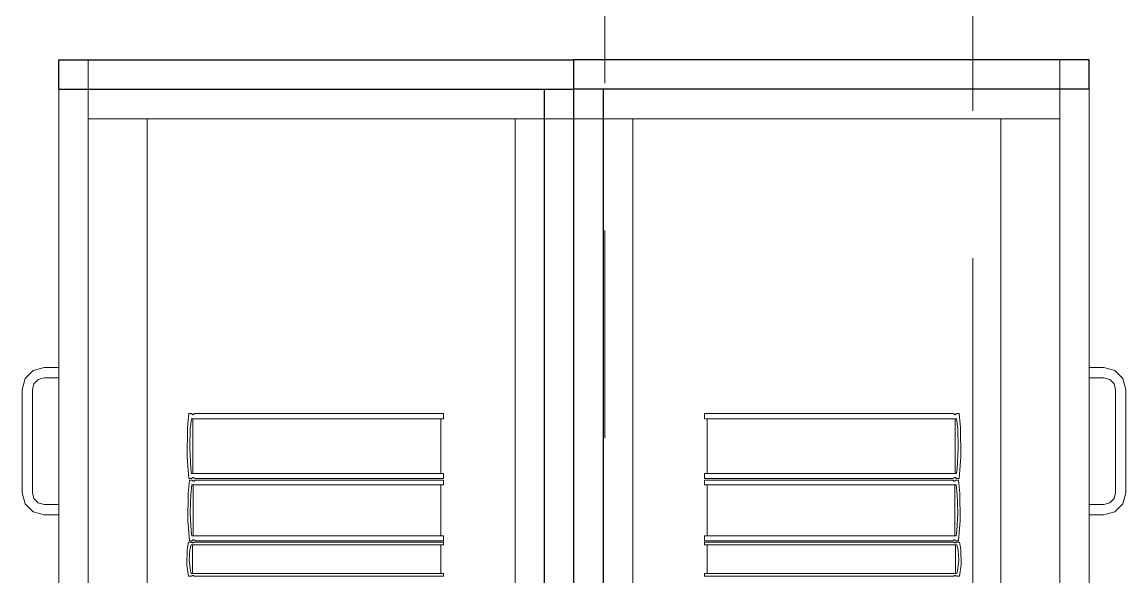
# Model space of a CAD drawing. Header units: inches. Extents: x -19 to 5698, y -728 to 92.
# Drawn here: x 228.674 to 229.424, y 36.134 to 36.51 of the extents above; entities that cross this region are included whole.
import ezdxf

# ---------------------------------------------------------------- set-up
doc = ezdxf.new("R2010")
doc.units = ezdxf.units.IN
doc.header["$MEASUREMENT"] = 0
doc.set_wipeout_variables(frame=1)
for name, pattern in [('Hidden Line', [0.195611, 0.141111, -0.0545]), ('Punto & Raya', [0.65, 0.5, -0.075, 0, -0.075]), ('Wipeout_Contour', [1, 0, -1])]:
    doc.linetypes.add(name, pattern=pattern)
for name, color, linetype in [('02 _ ARQ _ ALB _ Ejes Generales', 251, 'Continuous'), ('08 _ STR _ EXT _ 09 Vigas', 251, 'Continuous'), ('Interior - Mobiliario', 7, 'Continuous')]:
    doc.layers.add(name, color=color, linetype=linetype)

msp = doc.modelspace()

# ---------------------------------------------------------------- linework, layer by layer
at = {"layer": 'Interior - Mobiliario', "color": 175, "linetype": 'Continuous', "lineweight": 13}
for p, q in [((229.02913, 36.46472), (228.71913, 36.46472)), ((228.71913, 36.46472), (228.71913, 35.00472)), ((229.02913, 35.00472), (229.02913, 36.46472)), ((229.06913, 36.46472), (229.37913, 36.46472)), ((229.06913, 35.00472), (229.06913, 36.46472)), ((229.37913, 36.46472), (229.37913, 35.00472)), ((228.75913, 36.44472), (228.71913, 36.44472)), ((228.71913, 36.44472), (228.71913, 35.02472)), ((229.00913, 36.44472), (228.75913, 36.44472)), ((228.75913, 35.02472), (228.75913, 36.44472)), ((229.00913, 36.44472), (229.00913, 35.02472)), ((229.08913, 36.44472), (229.33913, 36.44472)), ((229.08913, 36.44472), (229.08913, 35.02472)), ((229.33913, 36.44472), (229.37913, 36.44472)), ((229.33913, 35.02472), (229.33913, 36.44472)), ((229.37913, 36.44472), (229.37913, 35.02472)), ((228.67614, 36.26822), (228.68163, 36.27371)), ((228.68163, 36.27371), (228.68913, 36.27572)), ((228.68913, 36.27572), (228.69913, 36.27572)), ((228.69913, 36.27572), (228.69913, 36.26872)), ((229.40913, 36.27572), (229.39913, 36.27572)), ((229.39913, 36.27572), (229.39913, 36.26872)), ((229.41663, 36.27371), (229.40913, 36.27572)), ((229.42212, 36.26822), (229.41663, 36.27371)), ((228.67413, 36.26072), (228.67614, 36.26822)), ((228.6822, 36.26472), (228.68113, 36.26072)), ((228.68513, 36.26764), (228.6822, 36.26472)), ((228.68913, 36.26872), (228.68513, 36.26764)), ((228.69913, 36.26872), (228.68913, 36.26872)), ((229.39913, 36.26872), (229.40913, 36.26872)), ((229.40913, 36.26872), (229.41313, 36.26764)), ((229.41313, 36.26764), (229.41606, 36.26472)), ((229.41606, 36.26472), (229.41713, 36.26072)), ((229.42413, 36.26072), (229.42212, 36.26822)), ((228.67413, 36.19072), (228.67413, 36.26072)), ((228.68113, 36.26072), (228.68113, 36.19072)), ((229.41713, 36.26072), (229.41713, 36.19072)), ((229.42413, 36.19072), (229.42413, 36.26072)), ((228.78751, 36.24444), (228.78656, 36.23475)), ((228.78939, 36.24444), (228.78751, 36.24444)), ((228.78844, 36.23429), (228.78924, 36.24091)), ((228.78924, 36.24091), (228.96047, 36.24091)), ((228.78948, 36.24427), (228.78939, 36.24444)), ((228.7897, 36.244), (228.78948, 36.24427)), ((228.78994, 36.24381), (228.7897, 36.244)), ((228.79019, 36.24371), (228.78994, 36.24381)), ((228.7901, 36.24091), (228.7901, 36.20379)), ((228.79045, 36.2437), (228.79019, 36.24371)), ((228.7907, 36.24378), (228.79045, 36.2437)), ((228.79094, 36.24395), (228.7907, 36.24378)), ((228.79116, 36.24421), (228.79094, 36.24395)), ((228.7913, 36.24444), (228.79116, 36.24421)), ((228.96047, 36.24444), (228.7913, 36.24444)), ((228.95874, 36.20379), (228.95874, 36.24091)), ((228.96047, 36.24091), (228.96047, 36.24444)), ((229.13779, 36.24091), (229.13779, 36.24444)), ((229.13779, 36.24444), (229.30696, 36.24444)), ((229.30902, 36.24091), (229.13779, 36.24091)), ((229.13952, 36.20379), (229.13952, 36.24091)), ((229.30696, 36.24444), (229.3071, 36.24421)), ((229.3071, 36.24421), (229.30732, 36.24395)), ((229.30732, 36.24395), (229.30756, 36.24378)), ((229.30756, 36.24378), (229.30781, 36.2437)), ((229.30781, 36.2437), (229.30807, 36.24371)), ((229.30807, 36.24371), (229.30832, 36.24381)), ((229.30816, 36.24091), (229.30816, 36.20379)), ((229.30832, 36.24381), (229.30856, 36.244)), ((229.30856, 36.244), (229.30878, 36.24427)), ((229.30878, 36.24427), (229.30887, 36.24444)), ((229.30887, 36.24444), (229.31075, 36.24444)), ((229.30982, 36.23429), (229.30902, 36.24091)), ((229.31075, 36.24444), (229.3117, 36.23475)), ((228.78656, 36.23475), (228.78635, 36.21499)), ((228.788, 36.22069), (228.78844, 36.23429)), ((229.31026, 36.22069), (229.30982, 36.23429)), ((229.3117, 36.23475), (229.31191, 36.21499)), ((228.78872, 36.20714), (228.788, 36.22069)), ((229.30954, 36.20714), (229.31026, 36.22069)), ((228.78635, 36.21499), (228.78751, 36.20026)), ((229.31191, 36.21499), (229.31075, 36.20026)), ((228.78924, 36.20379), (228.78872, 36.20714)), ((228.96047, 36.20379), (228.78924, 36.20379)), ((228.96047, 36.20026), (228.96047, 36.20379)), ((229.13779, 36.20026), (229.13779, 36.20379)), ((229.13779, 36.20379), (229.30902, 36.20379)), ((229.30902, 36.20379), (229.30954, 36.20714)), ((228.78786, 36.19926), (228.78691, 36.19023)), ((228.78751, 36.20026), (228.78939, 36.20026)), ((228.78973, 36.19926), (228.78786, 36.19926)), ((228.78879, 36.1898), (228.78958, 36.19597)), ((228.78939, 36.20026), (228.78953, 36.20049)), ((228.78953, 36.20049), (228.78975, 36.20075)), ((228.78958, 36.19597), (228.96047, 36.19597)), ((228.78983, 36.1991), (228.78973, 36.19926)), ((228.78975, 36.20075), (228.79, 36.20092)), ((228.79005, 36.19885), (228.78983, 36.1991)), ((228.79, 36.20092), (228.79025, 36.201)), ((228.79028, 36.19867), (228.79005, 36.19885)), ((228.79025, 36.201), (228.7905, 36.20099)), ((228.79053, 36.19858), (228.79028, 36.19867)), ((228.79044, 36.19597), (228.79044, 36.16139)), ((228.7905, 36.20099), (228.79075, 36.20089)), ((228.79079, 36.19857), (228.79053, 36.19858)), ((228.79075, 36.20089), (228.79099, 36.2007)), ((228.79104, 36.19865), (228.79079, 36.19857)), ((228.79099, 36.2007), (228.79121, 36.20043)), ((228.79128, 36.1988), (228.79104, 36.19865)), ((228.79121, 36.20043), (228.7913, 36.20026)), ((228.7915, 36.19904), (228.79128, 36.1988)), ((228.7913, 36.20026), (228.96047, 36.20026)), ((228.79164, 36.19926), (228.7915, 36.19904)), ((228.96047, 36.19926), (228.79164, 36.19926)), ((228.95875, 36.16139), (228.95875, 36.19597)), ((228.96047, 36.19597), (228.96047, 36.19926)), ((229.30696, 36.20026), (229.13779, 36.20026)), ((229.13779, 36.19597), (229.13779, 36.19926)), ((229.13779, 36.19926), (229.30662, 36.19926)), ((229.30868, 36.19597), (229.13779, 36.19597)), ((229.13951, 36.16139), (229.13951, 36.19597)), ((229.30662, 36.19926), (229.30676, 36.19904)), ((229.30676, 36.19904), (229.30698, 36.1988)), ((229.30705, 36.20043), (229.30696, 36.20026)), ((229.30698, 36.1988), (229.30722, 36.19865)), ((229.30727, 36.2007), (229.30705, 36.20043)), ((229.30722, 36.19865), (229.30747, 36.19857)), ((229.30751, 36.20089), (229.30727, 36.2007)), ((229.30747, 36.19857), (229.30773, 36.19858)), ((229.30776, 36.20099), (229.30751, 36.20089)), ((229.30773, 36.19858), (229.30798, 36.19867)), ((229.30801, 36.201), (229.30776, 36.20099)), ((229.30782, 36.19597), (229.30782, 36.16139)), ((229.30798, 36.19867), (229.30821, 36.19885)), ((229.30826, 36.20092), (229.30801, 36.201)), ((229.30821, 36.19885), (229.30843, 36.1991)), ((229.30851, 36.20075), (229.30826, 36.20092)), ((229.30843, 36.1991), (229.30853, 36.19926)), ((229.30873, 36.20049), (229.30851, 36.20075)), ((229.30853, 36.19926), (229.3104, 36.19926)), ((229.30947, 36.1898), (229.30868, 36.19597)), ((229.30887, 36.20026), (229.30873, 36.20049)), ((229.31075, 36.20026), (229.30887, 36.20026)), ((229.3104, 36.19926), (229.31135, 36.19023)), ((228.67614, 36.18322), (228.67413, 36.19072)), ((228.68113, 36.19072), (228.6822, 36.18672)), ((228.78691, 36.19023), (228.7867, 36.17182)), ((228.78835, 36.17713), (228.78879, 36.1898)), ((229.30991, 36.17713), (229.30947, 36.1898)), ((229.31135, 36.19023), (229.31156, 36.17182)), ((229.41713, 36.19072), (229.41606, 36.18672)), ((229.42212, 36.18322), (229.42413, 36.19072)), ((228.68163, 36.17773), (228.67614, 36.18322)), ((228.6822, 36.18672), (228.68513, 36.18379)), ((228.68513, 36.18379), (228.68913, 36.18272)), ((228.68913, 36.18272), (228.69913, 36.18272)), ((228.69913, 36.18272), (228.69913, 36.17572)), ((229.40913, 36.18272), (229.39913, 36.18272)), ((229.39913, 36.18272), (229.39913, 36.17572)), ((229.41313, 36.18379), (229.40913, 36.18272)), ((229.41606, 36.18672), (229.41313, 36.18379)), ((229.41663, 36.17773), (229.42212, 36.18322)), ((228.68913, 36.17572), (228.68163, 36.17773)), ((228.69913, 36.17572), (228.68913, 36.17572)), ((228.78907, 36.16451), (228.78835, 36.17713)), ((229.30919, 36.16451), (229.30991, 36.17713)), ((229.39913, 36.17572), (229.40913, 36.17572)), ((229.40913, 36.17572), (229.41663, 36.17773)), ((228.7867, 36.17182), (228.78786, 36.1581)), ((229.31156, 36.17182), (229.3104, 36.1581)), ((228.78786, 36.1581), (228.78973, 36.1581)), ((228.78958, 36.16139), (228.78907, 36.16451)), ((228.96047, 36.16139), (228.78958, 36.16139)), ((228.78973, 36.1581), (228.78987, 36.15832)), ((228.78987, 36.15832), (228.7901, 36.15856)), ((228.7901, 36.15856), (228.79034, 36.15871)), ((228.79034, 36.15871), (228.79059, 36.15879)), ((228.79059, 36.15879), (228.79084, 36.15878)), ((228.79084, 36.15878), (228.79109, 36.15868)), ((228.79109, 36.15868), (228.79133, 36.15851)), ((228.79133, 36.15851), (228.79155, 36.15826)), ((228.79155, 36.15826), (228.79164, 36.1581)), ((228.79164, 36.1581), (228.96047, 36.1581)), ((228.96047, 36.1581), (228.96047, 36.16139)), ((229.13779, 36.1581), (229.13779, 36.16139)), ((229.13779, 36.16139), (229.30868, 36.16139)), ((229.30662, 36.1581), (229.13779, 36.1581)), ((229.30671, 36.15826), (229.30662, 36.1581)), ((229.30693, 36.15851), (229.30671, 36.15826)), ((229.30717, 36.15868), (229.30693, 36.15851)), ((229.30742, 36.15878), (229.30717, 36.15868)), ((229.30767, 36.15879), (229.30742, 36.15878)), ((229.30792, 36.15871), (229.30767, 36.15879)), ((229.30816, 36.15856), (229.30792, 36.15871)), ((229.30839, 36.15832), (229.30816, 36.15856)), ((229.30853, 36.1581), (229.30839, 36.15832)), ((229.3104, 36.1581), (229.30853, 36.1581)), ((229.30868, 36.16139), (229.30919, 36.16451)), ((228.78632, 36.15203), (228.7861, 36.14171)), ((228.78727, 36.1571), (228.78632, 36.15203)), ((228.78915, 36.1571), (228.78727, 36.1571)), ((228.78776, 36.14469), (228.7882, 36.15179)), ((228.7882, 36.15179), (228.789, 36.15525)), ((228.789, 36.15525), (228.96047, 36.15525)), ((228.78925, 36.15701), (228.78915, 36.1571)), ((228.78947, 36.15687), (228.78925, 36.15701)), ((228.7897, 36.15677), (228.78947, 36.15687)), ((228.78995, 36.15672), (228.7897, 36.15677)), ((228.78987, 36.15525), (228.78987, 36.13585)), ((228.79021, 36.15671), (228.78995, 36.15672)), ((228.79046, 36.15676), (228.79021, 36.15671)), ((228.7907, 36.15684), (228.79046, 36.15676)), ((228.79093, 36.15698), (228.7907, 36.15684)), ((228.79107, 36.1571), (228.79093, 36.15698)), ((228.96047, 36.1571), (228.79107, 36.1571)), ((228.95874, 36.13585), (228.95874, 36.15525)), ((228.96047, 36.15525), (228.96047, 36.1571)), ((229.13779, 36.15525), (229.13779, 36.1571)), ((229.13779, 36.1571), (229.30719, 36.1571)), ((229.30926, 36.15525), (229.13779, 36.15525)), ((229.13952, 36.13585), (229.13952, 36.15525)), ((229.30719, 36.1571), (229.30733, 36.15698)), ((229.30733, 36.15698), (229.30756, 36.15684)), ((229.30756, 36.15684), (229.3078, 36.15676)), ((229.3078, 36.15676), (229.30805, 36.15671)), ((229.30805, 36.15671), (229.30831, 36.15672)), ((229.30831, 36.15672), (229.30856, 36.15677)), ((229.30839, 36.15525), (229.30839, 36.13585)), ((229.30856, 36.15677), (229.3088, 36.15687)), ((229.3088, 36.15687), (229.30901, 36.15701)), ((229.30901, 36.15701), (229.30911, 36.1571)), ((229.30911, 36.1571), (229.31099, 36.1571)), ((229.31006, 36.15179), (229.30926, 36.15525)), ((229.3105, 36.14469), (229.31006, 36.15179)), ((229.31099, 36.1571), (229.31194, 36.15203)), ((229.31194, 36.15203), (229.31216, 36.14171)), ((228.78849, 36.13761), (228.78776, 36.14469)), ((229.30977, 36.13761), (229.3105, 36.14469)), ((228.7861, 36.14171), (228.78727, 36.13401)), ((228.789, 36.13585), (228.78849, 36.13761)), ((228.96047, 36.13585), (228.789, 36.13585)), ((228.96047, 36.13401), (228.96047, 36.13585)), ((229.13779, 36.13401), (229.13779, 36.13585)), ((229.13779, 36.13585), (229.30926, 36.13585)), ((229.30926, 36.13585), (229.30977, 36.13761)), ((229.31216, 36.14171), (229.31099, 36.13401)), ((228.78727, 36.13401), (228.78915, 36.13401)), ((228.78915, 36.13401), (228.78929, 36.13413)), ((228.78929, 36.13413), (228.78952, 36.13426)), ((228.78952, 36.13426), (228.78976, 36.13435)), ((228.78976, 36.13435), (228.79001, 36.13439)), ((228.79001, 36.13439), (228.79027, 36.13439)), ((228.79027, 36.13439), (228.79052, 36.13434)), ((228.79052, 36.13434), (228.79075, 36.13424)), ((228.79075, 36.13424), (228.79097, 36.1341)), ((228.79097, 36.1341), (228.79107, 36.13401)), ((228.79107, 36.13401), (228.96047, 36.13401)), ((229.30719, 36.13401), (229.13779, 36.13401)), ((229.30729, 36.1341), (229.30719, 36.13401)), ((229.30751, 36.13424), (229.30729, 36.1341)), ((229.30774, 36.13434), (229.30751, 36.13424)), ((229.30799, 36.13439), (229.30774, 36.13434)), ((229.30825, 36.13439), (229.30799, 36.13439)), ((229.3085, 36.13435), (229.30825, 36.13439)), ((229.30874, 36.13426), (229.3085, 36.13435)), ((229.30897, 36.13413), (229.30874, 36.13426)), ((229.30911, 36.13401), (229.30897, 36.13413)), ((229.31099, 36.13401), (229.30911, 36.13401))]:
    msp.add_line(p, q, dxfattribs=at)

# ---------------------------------------------------------------- next in the draw order: wipeouts: each hides what was drawn before it
at = {"color": 254, "linetype": 'Wipeout_Contour', "lineweight": 0, "ltscale": 6610.255111}
msp.add_wipeout([(229.06913, 36.46472), (229.04913, 36.46472), (229.04913, 35.00472), (229.06913, 35.00472)], dxfattribs=at).dxf.layer = 'Interior - Mobiliario'

# ---------------------------------------------------------------- next in the draw order: linework, layer by layer
at = {"layer": 'Interior - Mobiliario', "color": 175, "linetype": 'Continuous', "lineweight": 30}
for p, q in [((229.04913, 35.00472), (229.04913, 36.46472)), ((229.06913, 36.46472), (229.04913, 36.46472)), ((229.06913, 35.00472), (229.06913, 36.46472))]:
    msp.add_line(p, q, dxfattribs=at)
at = {"layer": 'Interior - Mobiliario', "color": 175, "linetype": 'Continuous', "lineweight": 13}
for p, q in [((229.04913, 36.46472), (229.06913, 36.46472)), ((229.04913, 35.00472), (229.04913, 36.46472)), ((229.06913, 36.46472), (229.06913, 35.00472)), ((229.04913, 36.44472), (229.08913, 36.44472)), ((229.04913, 35.02472), (229.04913, 36.44472))]:
    msp.add_line(p, q, dxfattribs=at)

# ---------------------------------------------------------------- next in the draw order: wipeouts: each hides what was drawn before it
at = {"color": 254, "linetype": 'Wipeout_Contour', "lineweight": 0, "ltscale": 6610.978989}
msp.add_wipeout([(229.39913, 36.48472), (229.04913, 36.48472), (229.04913, 36.46472), (229.39913, 36.46472)], dxfattribs=at).dxf.layer = 'Interior - Mobiliario'

# ---------------------------------------------------------------- next in the draw order: linework, layer by layer
at = {"layer": '02 _ ARQ _ ALB _ Ejes Generales', "color": 251, "linetype": 'Punto & Raya', "lineweight": 13, "true_color": 0x636466}
msp.add_line((229.32002, 3.05001), (229.32002, 44.9), dxfattribs=at)
at = {"layer": '08 _ STR _ EXT _ 09 Vigas', "color": 251, "linetype": 'Hidden Line', "lineweight": 13, "true_color": 0x636466}
msp.add_line((229.07002, 30.2), (229.07002, 39.4), dxfattribs=at)
at = {"layer": 'Interior - Mobiliario', "color": 175, "linetype": 'Continuous', "lineweight": 30}
for p, q in [((229.04913, 36.46472), (229.04913, 36.48472)), ((229.39913, 36.48472), (229.04913, 36.48472)), ((229.39913, 36.46472), (229.39913, 36.48472)), ((229.39913, 36.46472), (229.04913, 36.46472))]:
    msp.add_line(p, q, dxfattribs=at)
at = {"layer": 'Interior - Mobiliario', "color": 175, "linetype": 'Continuous', "lineweight": 13}
for p, q in [((229.04913, 36.48472), (229.39913, 36.48472)), ((229.04913, 36.46472), (229.04913, 36.48472)), ((229.04913, 36.48472), (229.37913, 36.48472)), ((229.04913, 36.44472), (229.04913, 36.48472)), ((229.39913, 36.48472), (229.04913, 36.48472)), ((229.04913, 36.48472), (229.04913, 34.98472)), ((229.37913, 36.48472), (229.37913, 36.44472)), ((229.39913, 36.48472), (229.39913, 36.46472)), ((229.39913, 34.98472), (229.39913, 36.48472)), ((229.39913, 36.46472), (229.04913, 36.46472)), ((229.04913, 36.46472), (229.39913, 36.46472)), ((229.04913, 35.00472), (229.04913, 36.46472)), ((229.06913, 36.46472), (229.39913, 36.46472)), ((229.06913, 35.00472), (229.06913, 36.46472)), ((229.06913, 36.46472), (229.37913, 36.46472)), ((229.06913, 35.00472), (229.06913, 36.46472)), ((229.06913, 36.46472), (229.37913, 36.46472)), ((229.06913, 35.00472), (229.06913, 36.46472)), ((229.37913, 36.46472), (229.37913, 35.00472)), ((229.37913, 36.46472), (229.37913, 35.00472)), ((229.37913, 36.46472), (229.37913, 36.10572)), ((229.39913, 36.46472), (229.37913, 36.46472)), ((229.39913, 36.46472), (229.39913, 35.00472)), ((229.39913, 36.46472), (229.39913, 35.00472)), ((229.39913, 36.46472), (229.39913, 36.10572))]:
    msp.add_line(p, q, dxfattribs=at)

# ---------------------------------------------------------------- next in the draw order: wipeouts: each hides what was drawn before it
at = {"color": 254, "linetype": 'Wipeout_Contour', "lineweight": 0, "ltscale": 6610.17513}
msp.add_wipeout([(229.02913, 36.46472), (229.02913, 35.00472), (229.04913, 35.00472), (229.04913, 36.46472)], dxfattribs=at).dxf.layer = 'Interior - Mobiliario'

# ---------------------------------------------------------------- next in the draw order: linework, layer by layer
at = {"layer": 'Interior - Mobiliario', "color": 175, "linetype": 'Continuous', "lineweight": 30}
for p, q in [((229.02913, 36.46472), (229.04913, 36.46472)), ((229.02913, 35.00472), (229.02913, 36.46472)), ((229.04913, 35.00472), (229.04913, 36.46472))]:
    msp.add_line(p, q, dxfattribs=at)
at = {"layer": 'Interior - Mobiliario', "color": 175, "linetype": 'Continuous', "lineweight": 13}
for p, q in [((229.04913, 36.46472), (229.02913, 36.46472)), ((229.02913, 36.46472), (229.02913, 35.00472)), ((229.04913, 35.00472), (229.04913, 36.46472)), ((229.04913, 36.44472), (229.00913, 36.44472)), ((229.04913, 35.02472), (229.04913, 36.44472))]:
    msp.add_line(p, q, dxfattribs=at)

# ---------------------------------------------------------------- next in the draw order: wipeouts: each hides what was drawn before it
at = {"color": 254, "linetype": 'Wipeout_Contour', "lineweight": 0, "ltscale": 6609.57933}
msp.add_wipeout([(228.69913, 36.48472), (228.69913, 36.46472), (229.04913, 36.46472), (229.04913, 36.48472)], dxfattribs=at).dxf.layer = 'Interior - Mobiliario'

# ---------------------------------------------------------------- next in the draw order: linework, layer by layer
at = {"layer": 'Interior - Mobiliario', "color": 175, "linetype": 'Continuous', "lineweight": 30}
for p, q in [((228.69913, 36.48472), (229.04913, 36.48472)), ((228.69913, 36.46472), (228.69913, 36.48472)), ((229.04913, 36.46472), (229.04913, 36.48472)), ((228.69913, 36.46472), (229.04913, 36.46472))]:
    msp.add_line(p, q, dxfattribs=at)
at = {"layer": 'Interior - Mobiliario', "color": 175, "linetype": 'Continuous', "lineweight": 13}
for p, q in [((229.04913, 36.48472), (228.69913, 36.48472)), ((228.69913, 36.48472), (228.69913, 36.46472)), ((228.69913, 36.48472), (229.04913, 36.48472)), ((228.69913, 34.98472), (228.69913, 36.48472)), ((229.04913, 36.48472), (228.71913, 36.48472)), ((228.71913, 36.48472), (228.71913, 36.44472)), ((229.04913, 36.46472), (229.04913, 36.48472)), ((229.04913, 36.44472), (229.04913, 36.48472)), ((229.04913, 36.48472), (229.04913, 34.98472)), ((228.69913, 36.46472), (229.04913, 36.46472)), ((229.04913, 36.46472), (228.69913, 36.46472)), ((228.69913, 36.46472), (228.69913, 35.00472)), ((229.02913, 36.46472), (228.69913, 36.46472)), ((228.69913, 36.46472), (228.69913, 35.00472)), ((228.69913, 36.46472), (228.69913, 36.10572)), ((228.69913, 36.46472), (228.71913, 36.46472)), ((229.02913, 36.46472), (228.71913, 36.46472)), ((228.71913, 36.46472), (228.71913, 35.00472)), ((229.02913, 36.46472), (228.71913, 36.46472)), ((228.71913, 36.46472), (228.71913, 35.00472)), ((228.71913, 36.46472), (228.71913, 36.10572)), ((229.02913, 35.00472), (229.02913, 36.46472)), ((229.02913, 35.00472), (229.02913, 36.46472)), ((229.02913, 35.00472), (229.02913, 36.46472)), ((229.04913, 35.00472), (229.04913, 36.46472))]:
    msp.add_line(p, q, dxfattribs=at)

doc.saveas('drawing.dxf')
